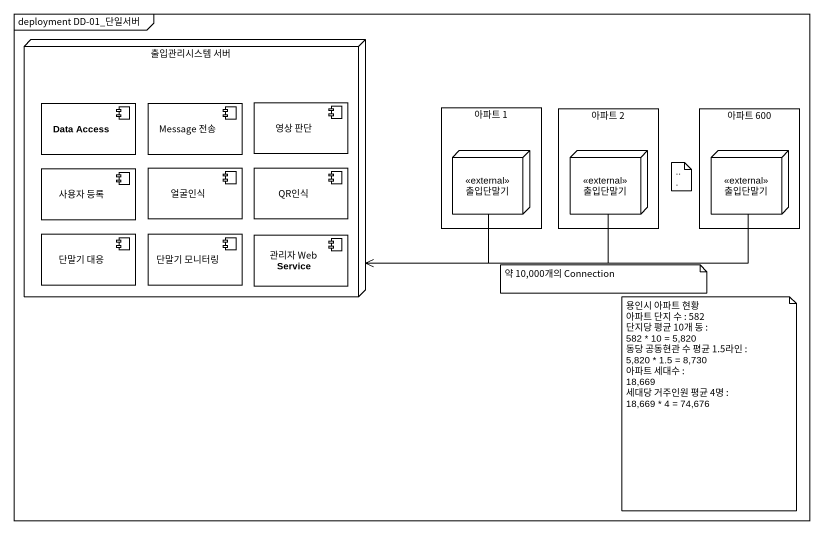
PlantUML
@startuml
mainframe deployment DD-01_단일서버
node "출입관리시스템 서버" as 출입관리시스템_서버 {
  component "Data Access" as Data_Access
  component "Message 전송" as Message_전송
  component "영상 판단" as 영상_판단
  component "사용자 등록" as 사용자_등록
  component 얼굴인식
  component QR인식
  component "단말기 대응" as 단말기_대응
  component "단말기 모니터링" as 단말기_모니터링
  component "관리자 Web Service" as 관리자_Web_Service
}
rectangle "아파트 1" as 아파트_1 {
  node 출입단말기 <<external>>
}
rectangle "아파트 2" as 아파트_2 {
  node "출입단말기" as 출입단말기_2 <<external>>
}
rectangle "아파트 600" as 아파트_600 {
  node "출입단말기" as 출입단말기_3 <<external>>
}
출입단말기 -left-> 출입관리시스템_서버
출입단말기_2 -left-> 출입관리시스템_서버
출입단말기_3 -left-> 출입관리시스템_서버
note as N1
  ~...
end note
note as N2
  약 10,000개의 Connection
end note
note as N3
  용인시 아파트 현황
  아파트 단지 수 : 582
  단지당 평균 10개 동 :
  582 * 10 = 5,820
  동당 공동현관 수 평균 1.5라인 :
  5,820 * 1.5 = 8,730
  아파트 세대수 :
  18,669
  세대당 거주인원 평균 4명 :
  18,669 * 4 = 74,676
end note
@enduml
